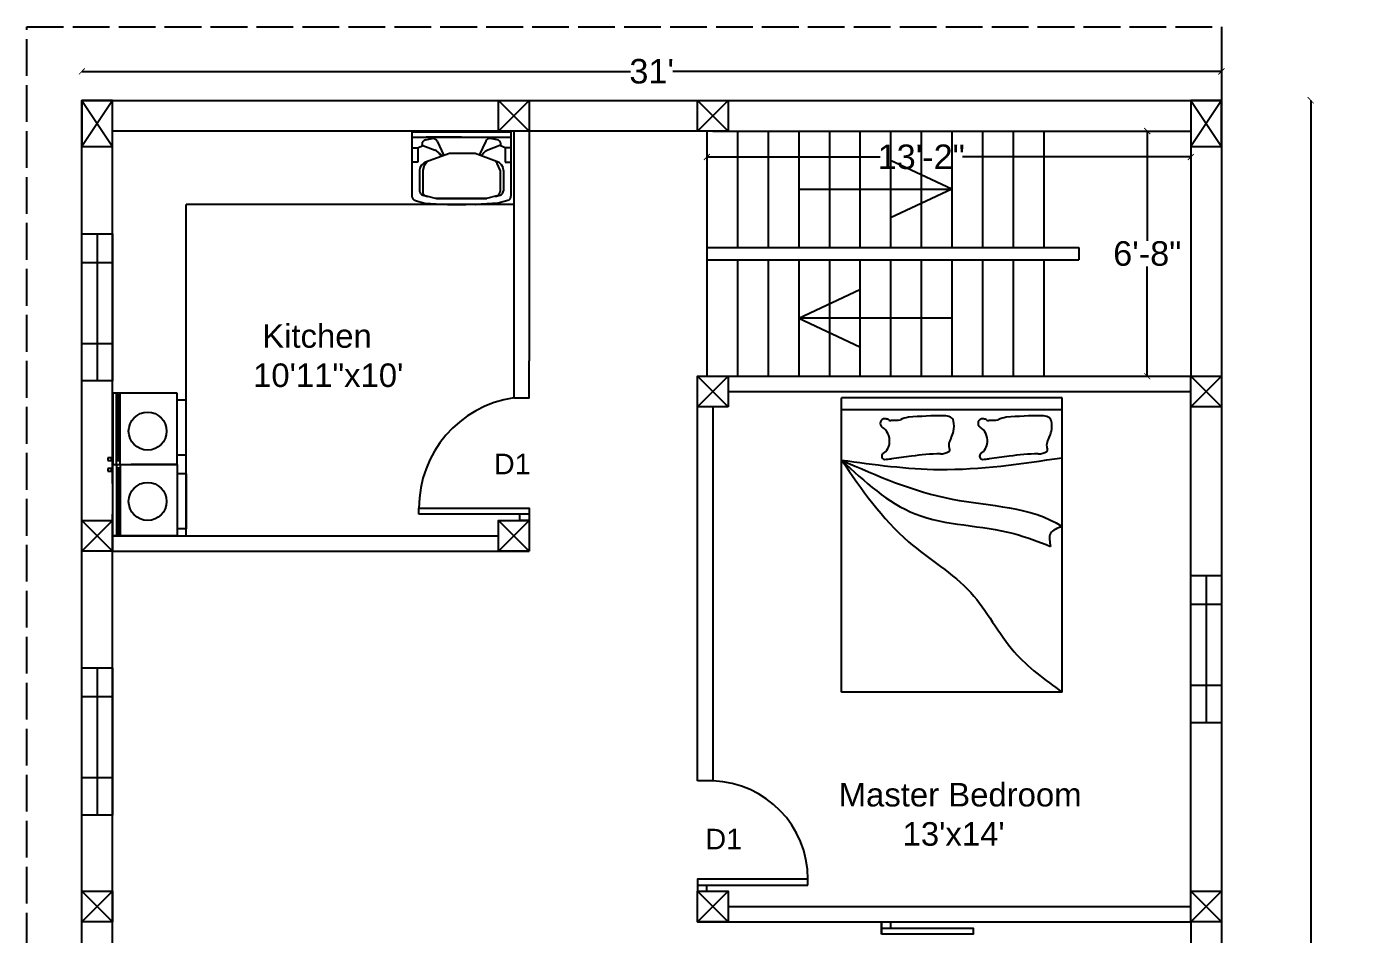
# Model space of a CAD drawing. Header units: inches. Extents: x -19338 to 10560, y -12 to 4973.
# Drawn here: x 1031.7 to 1469, y 2422.6 to 2718.6 of the extents above; entities that cross this region are included whole.
import ezdxf

# ---------------------------------------------------------------- set-up
doc = ezdxf.new("R2010")
doc.units = ezdxf.units.IN
doc.header["$MEASUREMENT"] = 0
doc.linetypes.add('ACAD_ISO02W100', pattern=[15, 12, -3])
for name, color, linetype in [('C', 141, 'Continuous'), ('C1', 10, 'Continuous'), ('D1', 231, 'Continuous'), ('D2', 31, 'Continuous'), ('W', 70, 'Continuous')]:
    doc.layers.add(name, color=color, linetype=linetype)
doc.layers.add('Dot Line', color=210, linetype='ACAD_ISO02W100', plot=False)
doc.layers.add('Naming', color=50, linetype='Continuous', plot=False)
doc.styles.get("Standard").update_dxf_attribs({"font": 'arial.ttf'})
doc.dimstyles.get("Standard").update_dxf_attribs({"dimtxt": 8, "dimasz": 2, "dimexe": 0.18, "dimexo": 0.0625, "dimgap": 0.09, "dimtad": 0, "dimtih": 1, "dimtoh": 1, "dimdsep": 46, "dimlunit": 3, "dimtxsty": 'Standard', "dimblk": 'ARCHTICK', "dimcen": 0.09, "dimse1": 1, "dimse2": 1, "dimclrd": 2, "dimadec": 0, "dimazin": 0, "dimtfac": 1, "dimtofl": 0, "dimtmove": 0, "dimatfit": 3, "dimfxl": 1, "dimtolj": 1, "dimtzin": 0, "dimarcsym": 0})

# ---------------------------------------------------------------- blocks, each defined once
blk = doc.blocks.new('_ArchTick')
at = {"color": 0, "linetype": 'ByBlock', "const_width": 0.15}
blk.add_lwpolyline([(-0.5, -0.5), (0.5, 0.5)], dxfattribs=at)
blk = doc.blocks.new('*D77')
at = {"color": 2, "lineweight": -2, "transparency": 16777216}
for p, q in [((1253.73, 2676.15), (1310.28, 2676.15)), ((1411.73, 2676.15), (1337.19, 2676.15))]:
    blk.add_line(p, q, dxfattribs=at)
at = {"layer": 'Defpoints', "color": 0, "transparency": 16777216}
for p in [(1253.73, 2684.61), (1411.73, 2684.61), (1253.73, 2676.15)]:
    blk.add_point(p, dxfattribs=at)
at = {"color": 2, "lineweight": -2, "transparency": 16777216, "xscale": 2, "yscale": 2, "zscale": 2, "rotation": 180}
blk.add_blockref('_ArchTick', (1253.73, 2676.15), dxfattribs=at)
at = {"color": 2, "lineweight": -2, "transparency": 16777216, "xscale": 2, "yscale": 2, "zscale": 2}
blk.add_blockref('_ArchTick', (1411.73, 2676.15), dxfattribs=at)
at = {"color": 0, "transparency": 16777216, "insert": (1323.73, 2676.15), "char_height": 8, "attachment_point": 5}
blk.add_mtext('\\A1;13\'-2"', dxfattribs=at)
blk = doc.blocks.new('*D78')
at = {"color": 2, "lineweight": -2, "transparency": 16777216}
for p, q in [((1397.52, 2684.61), (1397.52, 2648.78)), ((1397.52, 2604.61), (1397.52, 2640.43))]:
    blk.add_line(p, q, dxfattribs=at)
at = {"layer": 'Defpoints', "color": 0, "transparency": 16777216}
for p in [(1253.73, 2684.61), (1253.73, 2604.61), (1397.52, 2604.61)]:
    blk.add_point(p, dxfattribs=at)
at = {"color": 2, "lineweight": -2, "transparency": 16777216, "xscale": 2, "yscale": 2, "zscale": 2}
for p, rotation in [((1397.52, 2684.61), 90), ((1397.52, 2604.61), 270)]:
    blk.add_blockref('_ArchTick', p, dxfattribs=dict(at, rotation=rotation))
at = {"color": 0, "transparency": 16777216, "insert": (1397.52, 2644.61), "char_height": 8, "attachment_point": 5}
blk.add_mtext('\\A1;6\'-8"', dxfattribs=at)
blk = doc.blocks.new('*D79')
at = {"color": 2, "lineweight": -2, "transparency": 16777216}
for p, q in [((1450.88, 2694.61), (1450.88, 2393.78)), ((1450.88, 2084.61), (1450.88, 2385.43))]:
    blk.add_line(p, q, dxfattribs=at)
at = {"layer": 'Defpoints', "color": 0, "transparency": 16777216}
for p in [(1421.73, 2694.61), (1421.73, 2084.61), (1450.88, 2084.61)]:
    blk.add_point(p, dxfattribs=at)
at = {"color": 2, "lineweight": -2, "transparency": 16777216, "xscale": 2, "yscale": 2, "zscale": 2}
for p, rotation in [((1450.88, 2694.61), 90), ((1450.88, 2084.61), 270)]:
    blk.add_blockref('_ArchTick', p, dxfattribs=dict(at, rotation=rotation))
at = {"color": 0, "transparency": 16777216, "insert": (1450.88, 2389.61), "char_height": 8, "attachment_point": 5}
blk.add_mtext('\\A1;50\'-10"', dxfattribs=at)
blk = doc.blocks.new('A$C214113DD')
for p, q in [((0, 0.41), (0, 0.0482)), ((0, 0.41), (0.5587, 0.41)), ((0, 0.3807), (0.56, 0.3807)), ((0.28, 0.3807), (0.0805, 0.3807)), ((0.5587, 0.41), (0.5599, 0.0483)), ((0.0029, 0.3204), (0.0329, 0.3204)), ((0.0329, 0.3204), (0.0628, 0.3342)), ((0.0329, 0.3204), (0.0329, 0.2394)), ((0.0587, 0.3493), (0.0572, 0.3427)), ((0.0572, 0.3427), (0.0576, 0.3392)), ((0.0576, 0.3392), (0.0591, 0.3361)), ((0.063, 0.3568), (0.0587, 0.3493)), ((0.0591, 0.3361), (0.0615, 0.3337)), ((0.0615, 0.3337), (0.0625, 0.3331)), ((0.0627, 0.3331), (0.1317, 0.3078)), ((0.0696, 0.3624), (0.063, 0.3568)), ((0.0777, 0.3654), (0.0696, 0.3624)), ((0.0777, 0.3654), (0.1156, 0.3722)), ((0.1219, 0.3725), (0.1156, 0.3722)), ((0.1303, 0.3704), (0.1219, 0.3725)), ((0.1374, 0.3655), (0.1303, 0.3704)), ((0.1397, 0.304), (0.1317, 0.3078)), ((0.1425, 0.3584), (0.1374, 0.3655)), ((0.174, 0.2749), (0.1397, 0.304)), ((0.1425, 0.3584), (0.1812, 0.2775)), ((0.4175, 0.3584), (0.3797, 0.2794)), ((0.4283, 0.3078), (0.4133, 0.2991)), ((0.4283, 0.3078), (0.4133, 0.2991)), ((0.4209, 0.3637), (0.4175, 0.3584)), ((0.4275, 0.3693), (0.4209, 0.3637)), ((0.4357, 0.3722), (0.4275, 0.3693)), ((0.4973, 0.3331), (0.4283, 0.3078)), ((0.4444, 0.3722), (0.4357, 0.3722)), ((0.4823, 0.3654), (0.4444, 0.3722)), ((0.4886, 0.3634), (0.4823, 0.3654)), ((0.4957, 0.3583), (0.4886, 0.3634)), ((0.5006, 0.3511), (0.4957, 0.3583)), ((0.5271, 0.3204), (0.4972, 0.3342)), ((0.4975, 0.3331), (0.5002, 0.3352)), ((0.5002, 0.3352), (0.5021, 0.3381)), ((0.5028, 0.3427), (0.5006, 0.3511)), ((0.5021, 0.3381), (0.5028, 0.3415)), ((0.5028, 0.3415), (0.5028, 0.3427)), ((0.5271, 0.3204), (0.5271, 0.2394)), ((0.5571, 0.3204), (0.5271, 0.3204)), ((0.0329, 0.2394), (0.0029, 0.2394)), ((0.067, 0.2346), (0.0539, 0.2231)), ((0.0766, 0.2402), (0.067, 0.2346)), ((0.0877, 0.2442), (0.0683, 0.2147)), ((0.213, 0.2888), (0.0766, 0.2402)), ((0.1529, 0.2928), (0.1643, 0.2773)), ((0.3576, 0.2877), (0.213, 0.2888)), ((0.4931, 0.2368), (0.3576, 0.2877)), ((0.4133, 0.2991), (0.39, 0.2755)), ((0.4071, 0.2928), (0.3957, 0.2773)), ((0.4133, 0.2991), (0.4071, 0.2928)), ((0.4816, 0.2325), (0.472, 0.2448)), ((0.498, 0.1938), (0.4816, 0.2325)), ((0.4941, 0.2362), (0.4931, 0.2368)), ((0.507, 0.2246), (0.4941, 0.2362)), ((0.5271, 0.2394), (0.5571, 0.2394)), ((0.0455, 0.2079), (0.0428, 0.1916)), ((0.0428, 0.1916), (0.0428, 0.1762)), ((0.0428, 0.1762), (0.0428, 0.0781)), ((0.0428, 0.1762), (0.0428, 0.0781)), ((0.0539, 0.2231), (0.0455, 0.2079)), ((0.0683, 0.2147), (0.0614, 0.1938)), ((0.0614, 0.1938), (0.0614, 0.0734)), ((0.4986, 0.1938), (0.4986, 0.0734)), ((0.5152, 0.2093), (0.507, 0.2246)), ((0.5177, 0.192), (0.5152, 0.2093)), ((0.5177, 0.192), (0.5172, 0.1762)), ((0.5172, 0.1762), (0.5172, 0.0781)), ((0.5172, 0.1762), (0.5172, 0.0781)), ((0.0428, 0.0781), (0.0443, 0.0696)), ((0.5162, 0.0713), (0.5172, 0.0781)), ((0.0182, 0.0241), (0.0728, 0.0086)), ((0.0443, 0.0696), (0.0487, 0.062)), ((0.0487, 0.062), (0.0553, 0.0564)), ((0.0553, 0.0564), (0.0617, 0.0538)), ((0.0614, 0.0734), (0.0629, 0.0649)), ((0.0617, 0.0538), (0.09, 0.0465)), ((0.0629, 0.0649), (0.0673, 0.0573)), ((0.0673, 0.0573), (0.0739, 0.0517)), ((0.0728, 0.0086), (0.2006, 0.0001)), ((0.0739, 0.0517), (0.0803, 0.0491)), ((0.0803, 0.0491), (0.1386, 0.0344)), ((0.4214, 0.0344), (0.1357, 0.0344)), ((0.1386, 0.0344), (0.4243, 0.0344)), ((0.2006, 0.0001), (0.2023, 0)), ((0.3577, 0), (0.3594, 0.0001)), ((0.4872, 0.0086), (0.3594, 0.0001)), ((0.4797, 0.0491), (0.4214, 0.0344)), ((0.47, 0.0465), (0.4983, 0.0538)), ((0.4797, 0.0491), (0.4876, 0.0527)), ((0.5418, 0.0241), (0.4872, 0.0086)), ((0.4876, 0.0527), (0.4938, 0.0587)), ((0.4938, 0.0587), (0.4976, 0.0666)), ((0.4976, 0.0666), (0.4986, 0.0734)), ((0.4983, 0.0538), (0.5062, 0.0574)), ((0.5062, 0.0574), (0.5124, 0.0634)), ((0.5124, 0.0634), (0.5162, 0.0713)), ((0.2023, 0), (0.3057, 0)), ((0.3577, 0), (0.2543, 0))]:
    blk.add_line(p, q)
for centre, start, end in [((0.025, 0.0482), 179.86613, 254.10864), ((0.5349, 0.0482), 285.89123, 0.32601)]:
    blk.add_arc(centre, 0.025, start, end)
blk = doc.blocks.new('A$C720672EA')
for p, q in [((0, 97), (0, 797)), ((0, 797), (775, 797)), ((775, 757), (0, 757)), ((15, 717), (15, 757)), ((735, 747), (15, 747)), ((735, 737), (15, 737)), ((732, 854), (702, 854)), ((702, 854), (702, 814)), ((702, 814), (732, 814)), ((712, 814), (712, 797)), ((722, 797), (722, 814)), ((732, 814), (732, 854)), ((735, 717), (735, 757)), ((775, 797), (775, 97)), ((1551, 797), (775, 797)), ((775, 797), (775, 97)), ((775, 757), (1551, 757)), ((815, 717), (815, 757)), ((815, 747), (1535, 747)), ((815, 737), (1535, 737)), ((818, 854), (818, 814)), ((848, 854), (818, 854)), ((818, 814), (848, 814)), ((828, 814), (828, 797)), ((838, 797), (838, 814)), ((848, 814), (848, 854)), ((1535, 717), (1535, 757)), ((1551, 97), (1551, 797)), ((775, 717), (0, 717)), ((735, 727), (15, 727)), ((775, 717), (1551, 717)), ((775, 97), (775, 600)), ((775, 97), (775, 600)), ((815, 727), (1535, 727)), ((775, 97), (0, 97)), ((75, 0), (75, 97)), ((675, 0), (75, 0)), ((675, 0), (675, 97)), ((775, 97), (1551, 97)), ((875, 0), (875, 97)), ((875, 0), (1475, 0)), ((1475, 0), (1475, 97))]:
    blk.add_line(p, q)
blk = doc.blocks.new('*D80')
at = {"color": 2, "lineweight": -2, "transparency": 16777216}
for p, q in [((1049.73, 2704.06), (1228.86, 2704.06)), ((1421.73, 2704.06), (1242.61, 2704.06))]:
    blk.add_line(p, q, dxfattribs=at)
at = {"layer": 'Defpoints', "color": 0, "transparency": 16777216}
for p in [(1421.73, 2704.06), (1049.73, 2694.61), (1421.73, 2694.61)]:
    blk.add_point(p, dxfattribs=at)
at = {"color": 2, "lineweight": -2, "transparency": 16777216, "xscale": 2, "yscale": 2, "zscale": 2, "rotation": 180}
blk.add_blockref('_ArchTick', (1049.73, 2704.06), dxfattribs=at)
at = {"color": 2, "lineweight": -2, "transparency": 16777216, "xscale": 2, "yscale": 2, "zscale": 2}
blk.add_blockref('_ArchTick', (1421.73, 2704.06), dxfattribs=at)
at = {"color": 0, "transparency": 16777216, "insert": (1235.73, 2704.06), "char_height": 8, "attachment_point": 5}
blk.add_mtext("\\A1;31'", dxfattribs=at)

msp = doc.modelspace()

# ---------------------------------------------------------------- linework, layer by layer
for p, q in [((1421.734, 2718.607), (1421.734, 2084.607)), ((1049.734, 2694.607), (1421.734, 2694.607)), ((1049.734, 2207.607), (1049.734, 2694.607)), ((1185.734, 2684.607), (1059.734, 2684.607)), ((1059.734, 2569.607), (1059.734, 2684.607)), ((1250.734, 2684.607), (1195.734, 2684.607)), ((1195.734, 2684.607), (1195.734, 2609.607)), ((1255.734, 2684.607), (1250.734, 2684.607)), ((1253.734, 2684.607), (1253.734, 2604.607)), ((1255.734, 2684.607), (1411.734, 2684.607)), ((1263.734, 2684.607), (1263.734, 2646.607)), ((1273.734, 2684.607), (1273.734, 2646.607)), ((1283.734, 2684.607), (1283.734, 2646.607)), ((1293.734, 2684.607), (1293.734, 2646.607)), ((1303.734, 2684.607), (1303.734, 2646.607)), ((1313.734, 2684.607), (1313.734, 2646.607)), ((1323.734, 2684.607), (1323.734, 2646.607)), ((1333.734, 2684.607), (1333.734, 2646.607)), ((1343.734, 2684.607), (1343.734, 2646.607)), ((1353.734, 2684.607), (1353.734, 2646.607)), ((1363.734, 2684.607), (1363.734, 2646.607)), ((1411.734, 2684.607), (1411.734, 2604.607)), ((1333.734, 2665.607), (1313.734, 2674.958)), ((1283.734, 2665.607), (1333.734, 2665.607)), ((1333.734, 2665.607), (1313.734, 2656.257)), ((1190.734, 2660.607), (1083.734, 2660.607)), ((1083.734, 2552.607), (1083.734, 2660.607)), ((1253.734, 2646.607), (1375.136, 2646.607)), ((1375.136, 2646.607), (1375.136, 2642.607)), ((1253.734, 2642.607), (1375.136, 2642.607)), ((1263.734, 2642.607), (1263.734, 2604.607)), ((1273.734, 2642.607), (1273.734, 2604.607)), ((1283.734, 2642.607), (1283.734, 2604.607)), ((1293.734, 2642.607), (1293.734, 2604.607)), ((1303.734, 2642.607), (1303.734, 2604.607)), ((1313.734, 2642.607), (1313.734, 2604.607)), ((1323.734, 2642.607), (1323.734, 2604.607)), ((1333.734, 2642.607), (1333.734, 2604.607)), ((1343.734, 2642.607), (1343.734, 2604.607)), ((1353.734, 2642.607), (1353.734, 2604.607)), ((1363.734, 2642.607), (1363.734, 2604.607)), ((1283.734, 2623.607), (1303.734, 2632.958)), ((1333.734, 2623.607), (1283.734, 2623.607)), ((1283.734, 2623.607), (1303.734, 2614.257)), ((1250.734, 2604.607), (1411.734, 2604.607)), ((1250.734, 2472.607), (1250.734, 2604.607)), ((1260.734, 2599.607), (1411.734, 2599.607)), ((1369.734, 2597.607), (1297.734, 2597.607)), ((1297.734, 2501.607), (1297.734, 2597.607)), ((1369.734, 2501.607), (1369.734, 2597.607)), ((1411.734, 2431.607), (1411.734, 2599.607)), ((1255.734, 2594.607), (1255.734, 2472.607)), ((1369.734, 2593.607), (1297.734, 2593.607)), ((1059.734, 2217.607), (1059.734, 2559.607)), ((1059.734, 2552.607), (1185.734, 2552.607)), ((1059.734, 2547.607), (1195.734, 2547.607)), ((1369.734, 2501.607), (1297.734, 2501.607)), ((1255.734, 2472.607), (1250.734, 2472.607)), ((1250.734, 2426.607), (1250.734, 2435.607)), ((1260.734, 2431.607), (1411.734, 2431.607)), ((1250.734, 2426.607), (1310.734, 2426.607)), ((1310.734, 2426.607), (1310.734, 2422.607)), ((1313.734, 2426.607), (1411.734, 2426.607)), ((1411.734, 2426.607), (1411.734, 2366.607))]:
    msp.add_line(p, q)
msp.add_lwpolyline([(1190.734, 2684.607), (1190.734, 2598.389), (1190.734, 2597.607), (1195.734, 2597.607), (1195.734, 2609.607)])
for centre in [(1071.18, 2586.701), (1071.18, 2563.768)]:
    msp.add_circle(centre, 6.195)
for centre, radius, start, end in [((1311.826, 2589.269), 1.478, 87.362, 236.04061), ((1311.772, 2588.096), 2.652, 63.84839, 87.362), ((1314.288, 2607.913), 17.68, 268.84065, 278.54567), ((1322.683, 2576.713), 14.879, 102.23575, 112.8076), ((1331.191, 2444.449), 147.267, 90, 94.54158), ((1331.191, 2586.794), 4.922, 64.96616, 90), ((1332.496, 2589.59), 1.837, 12.52881, 64.96616), ((1326.81, 2588.326), 7.661, 347.53915, 12.52881), ((1343.767, 2589.269), 1.478, 87.362, 236.04061), ((1343.713, 2588.096), 2.652, 63.84839, 87.362), ((1346.229, 2607.913), 17.68, 268.84065, 278.54567), ((1354.624, 2576.713), 14.879, 102.23575, 112.8076), ((1363.132, 2444.449), 147.267, 90, 94.54158), ((1363.132, 2586.794), 4.922, 64.96616, 90), ((1364.437, 2589.59), 1.837, 12.52881, 64.96616), ((1358.752, 2588.326), 7.661, 347.53915, 12.52881), ((1307.922, 2583.472), 5.511, 356.2261, 56.04061), ((1338.94, 2581.443), 6.283, 150.4741, 169.38211), ((1326.772, 2588.335), 7.701, 330.4741, 347.53915), ((1339.863, 2583.472), 5.511, 356.2261, 56.04061), ((1370.881, 2581.443), 6.283, 150.4741, 169.38211), ((1358.713, 2588.335), 7.701, 330.4741, 347.53915), ((1308.525, 2583.433), 4.907, 304.24524, 356.2261), ((1329.995, 2584.732), 5.435, 270.05366, 300.63035), ((1335.546, 2582.079), 2.83, 169.38211, 205.92225), ((1332.456, 2580.577), 0.606, 300.63035, 25.92225), ((1340.466, 2583.433), 4.907, 304.24524, 356.2261), ((1361.937, 2584.732), 5.435, 270.05366, 300.63035), ((1367.487, 2582.079), 2.83, 169.38211, 205.92225), ((1364.397, 2580.577), 0.606, 300.63035, 25.92225), ((1311.861, 2578.532), 1.022, 124.24524, 271.84219), ((1311.29, 2596.295), 18.794, 271.84219, 278.25806), ((1340.654, 2393.974), 185.647, 96.21764, 98.25806), ((1330.088, 2519.731), 59.567, 90.08362, 99.21584), ((1343.803, 2578.532), 1.022, 124.24524, 271.84219), ((1343.231, 2596.295), 18.794, 271.84219, 278.25806), ((1372.595, 2393.974), 185.647, 96.21764, 98.25806), ((1362.029, 2519.731), 59.567, 90.08362, 99.21584)]:
    msp.add_arc(centre, radius, start, end)
for points in [[(1312.941, 2590.477), (1313.489, 2590.228), (1313.93, 2590.236)], [(1344.882, 2590.477), (1345.43, 2590.228), (1345.872, 2590.236)], [(1297.734, 2577.255), (1329.698, 2574.208), (1369.734, 2578.039)], [(1297.734, 2577.255), (1319.62, 2550.591), (1339.918, 2534.026), (1354.094, 2514.727), (1369.734, 2501.607)], [(1297.734, 2577.255), (1321.752, 2559.728), (1353.98, 2553.288), (1365.946, 2549.098)], [(1369.734, 2555.607), (1365.941, 2553.307), (1365.946, 2549.098)]]:
    msp.add_spline(points, degree=3)
msp.add_open_spline([(1297.734, 2577.255), (1309.404, 2572.114), (1332.359, 2562.001), (1359.47, 2562.279), (1369.734, 2555.607)], degree=3, knots=[0, 0, 0, 0, 38.2650441, 75.2709785, 75.2709785, 75.2709785, 75.2709785])
at = {"layer": 'C'}
for p, q in [((1059.734, 2694.607), (1049.734, 2679.607)), ((1049.734, 2694.607), (1059.734, 2679.607)), ((1421.734, 2694.607), (1411.734, 2679.607)), ((1411.734, 2694.607), (1421.734, 2679.607))]:
    msp.add_line(p, q, dxfattribs=at)
for points in [[(1049.734, 2679.607), (1059.734, 2679.607), (1059.734, 2694.607), (1049.734, 2694.607)], [(1411.734, 2679.607), (1421.734, 2679.607), (1421.734, 2694.607), (1411.734, 2694.607)]]:
    msp.add_lwpolyline(points, close=True, dxfattribs=at)
at = {"layer": 'C1'}
for p, q in [((1185.734, 2694.607), (1195.734, 2684.607)), ((1195.734, 2694.607), (1185.734, 2684.607)), ((1250.734, 2694.607), (1260.734, 2684.607)), ((1260.734, 2694.607), (1250.734, 2684.607)), ((1250.734, 2604.607), (1260.734, 2594.607)), ((1260.734, 2604.607), (1250.734, 2594.607)), ((1411.734, 2604.607), (1421.734, 2594.607)), ((1421.734, 2604.607), (1411.734, 2594.607)), ((1049.734, 2557.607), (1059.734, 2547.607)), ((1059.734, 2557.607), (1049.734, 2547.607)), ((1185.734, 2557.607), (1195.734, 2547.607)), ((1195.734, 2557.607), (1185.734, 2547.607)), ((1049.734, 2436.607), (1059.734, 2426.607)), ((1059.734, 2436.607), (1049.734, 2426.607)), ((1250.734, 2436.607), (1260.734, 2426.607)), ((1260.734, 2436.607), (1250.734, 2426.607)), ((1411.734, 2436.607), (1421.734, 2426.607)), ((1421.734, 2436.607), (1411.734, 2426.607))]:
    msp.add_line(p, q, dxfattribs=at)
for points in [[(1195.734, 2684.607), (1185.734, 2684.607), (1185.734, 2694.607), (1195.734, 2694.607)], [(1260.734, 2684.607), (1250.734, 2684.607), (1250.734, 2694.607), (1260.734, 2694.607)], [(1260.734, 2594.607), (1250.734, 2594.607), (1250.734, 2604.607), (1260.734, 2604.607)], [(1421.734, 2594.607), (1411.734, 2594.607), (1411.734, 2604.607), (1421.734, 2604.607)], [(1059.734, 2547.607), (1049.734, 2547.607), (1049.734, 2557.607), (1059.734, 2557.607)], [(1195.734, 2547.607), (1185.734, 2547.607), (1185.734, 2557.607), (1195.734, 2557.607)], [(1059.734, 2426.607), (1049.734, 2426.607), (1049.734, 2436.607), (1059.734, 2436.607)], [(1260.734, 2426.607), (1250.734, 2426.607), (1250.734, 2436.607), (1260.734, 2436.607)], [(1421.734, 2426.607), (1411.734, 2426.607), (1411.734, 2436.607), (1421.734, 2436.607)]]:
    msp.add_lwpolyline(points, close=True, dxfattribs=at)
at = {"layer": 'D1'}
for points in [[(1159.734, 2559.607), (1159.734, 2561.607), (1195.734, 2561.607), (1195.734, 2559.607)], [(1286.734, 2438.607), (1286.734, 2440.607), (1250.734, 2440.607), (1250.734, 2438.607)]]:
    msp.add_lwpolyline(points, close=True, dxfattribs=at)
for points in [[(1195.734, 2559.607), (1195.734, 2557.607), (1192.734, 2557.607), (1192.734, 2559.607)], [(1250.734, 2438.607), (1250.734, 2436.607), (1253.734, 2436.607), (1253.734, 2438.607)]]:
    msp.add_lwpolyline(points, dxfattribs=at)
for centre, radius, start, end in [((1196.137, 2561.607), 36.403, 98.53579, 180), ((1254.718, 2440.607), 32.016, 0, 88.18124)]:
    msp.add_arc(centre, radius, start, end, dxfattribs=at)
at = {"layer": 'D2'}
msp.add_lwpolyline([(1310.734, 2424.607), (1310.734, 2426.607), (1313.734, 2426.607), (1313.734, 2424.607)], dxfattribs=at)
msp.add_lwpolyline([(1310.734, 2422.607), (1310.734, 2424.607), (1340.734, 2424.607), (1340.734, 2422.607)], close=True, dxfattribs=at)
at = {"layer": 'Dot Line'}
msp.add_lwpolyline([(1421.734, 2084.607), (1421.734, 2042.607), (1031.734, 2042.607), (1031.734, 2718.607), (1421.734, 2718.607)], dxfattribs=at)
at = {"layer": 'W'}
for p, q in [((1054.734, 2651.107), (1054.734, 2603.107)), ((1049.734, 2641.753), (1059.734, 2641.753)), ((1049.734, 2615.292), (1059.734, 2615.292)), ((1416.734, 2539.607), (1416.734, 2491.607)), ((1411.734, 2530.253), (1421.734, 2530.253)), ((1054.734, 2509.488), (1054.734, 2461.488)), ((1411.734, 2503.792), (1421.734, 2503.792)), ((1049.734, 2500.134), (1059.734, 2500.134)), ((1049.734, 2473.672), (1059.734, 2473.672))]:
    msp.add_line(p, q, dxfattribs=at)
for points in [[(1049.734, 2603.107), (1049.734, 2651.107), (1059.734, 2651.107), (1059.734, 2603.107)], [(1411.734, 2491.607), (1411.734, 2539.607), (1421.734, 2539.607), (1421.734, 2491.607)], [(1049.734, 2461.488), (1049.734, 2509.488), (1059.734, 2509.488), (1059.734, 2461.488)]]:
    msp.add_lwpolyline(points, close=True, dxfattribs=at)

# ---------------------------------------------------------------- block references
at = {"xscale": 57.80781319635845, "yscale": 57.80781319635845, "zscale": 57.80781319635845}
msp.add_blockref('A$C214113DD', (1157.44, 2660.607), dxfattribs=at)
at = {"xscale": 0.02995619440645002, "yscale": 0.02995619440645002, "zscale": 0.02995619440645002, "rotation": 90}
msp.add_blockref('A$C720672EA', (1083.734, 2552.607), dxfattribs=at)

# ---------------------------------------------------------------- texts
at = {"layer": 'D1', "char_height": 6.72, "attachment_point": 1}
for insert in [(1184.23, 2579.353), (1253.257, 2456.993)]:
    msp.add_mtext_dynamic_manual_height_columns('D1', width=2233.69028, gutter_width=33.6, heights=[0], dxfattribs=dict(at, insert=insert))
at = {"layer": 'Naming', "char_height": 7.68, "attachment_point": 1}
for s, width, gutter_width, insert in [(' Kitchen\\P10\'11"x10\'', 3190.98612, 48, (1105.604, 2621.592)), ("Master Bedroom\\P       13'x14'", 3988.73265, 60, (1296.781, 2471.955))]:
    msp.add_mtext_dynamic_manual_height_columns(s, width=width, gutter_width=gutter_width, heights=[0], dxfattribs=dict(at, insert=insert))

# ---------------------------------------------------------------- dimensions: what is measured, and where the dimension line sits
dim = msp.add_linear_dim(base=(1421.734, 2704.064), p1=(1049.734, 2694.607), p2=(1421.734, 2694.607), dimstyle='Standard')
dim.commit()
dim.dimension.update_dxf_attribs({"geometry": '*D80', "text_midpoint": (1235.734, 2704.064)})
dim = msp.add_linear_dim(base=(1450.883, 2084.607), p1=(1421.734, 2694.607), p2=(1421.734, 2084.607), angle=90, dimstyle='Standard')
dim.commit()
dim.dimension.update_dxf_attribs({"geometry": '*D79', "text_midpoint": (1450.883, 2389.607)})
dim = msp.add_linear_dim(base=(1397.523, 2604.607), p1=(1253.734, 2684.607), p2=(1253.734, 2604.607), angle=90, dimstyle='Standard')
dim.commit()
dim.dimension.update_dxf_attribs({"geometry": '*D78', "text_midpoint": (1397.523, 2644.607), "dimtype": 160})
dim = msp.add_linear_dim(base=(1253.734, 2676.149), p1=(1411.734, 2684.607), p2=(1253.734, 2684.607), dimstyle='Standard')
dim.commit()
dim.dimension.update_dxf_attribs({"geometry": '*D77', "text_midpoint": (1323.734, 2676.149), "dimtype": 160})

doc.saveas('drawing.dxf')
